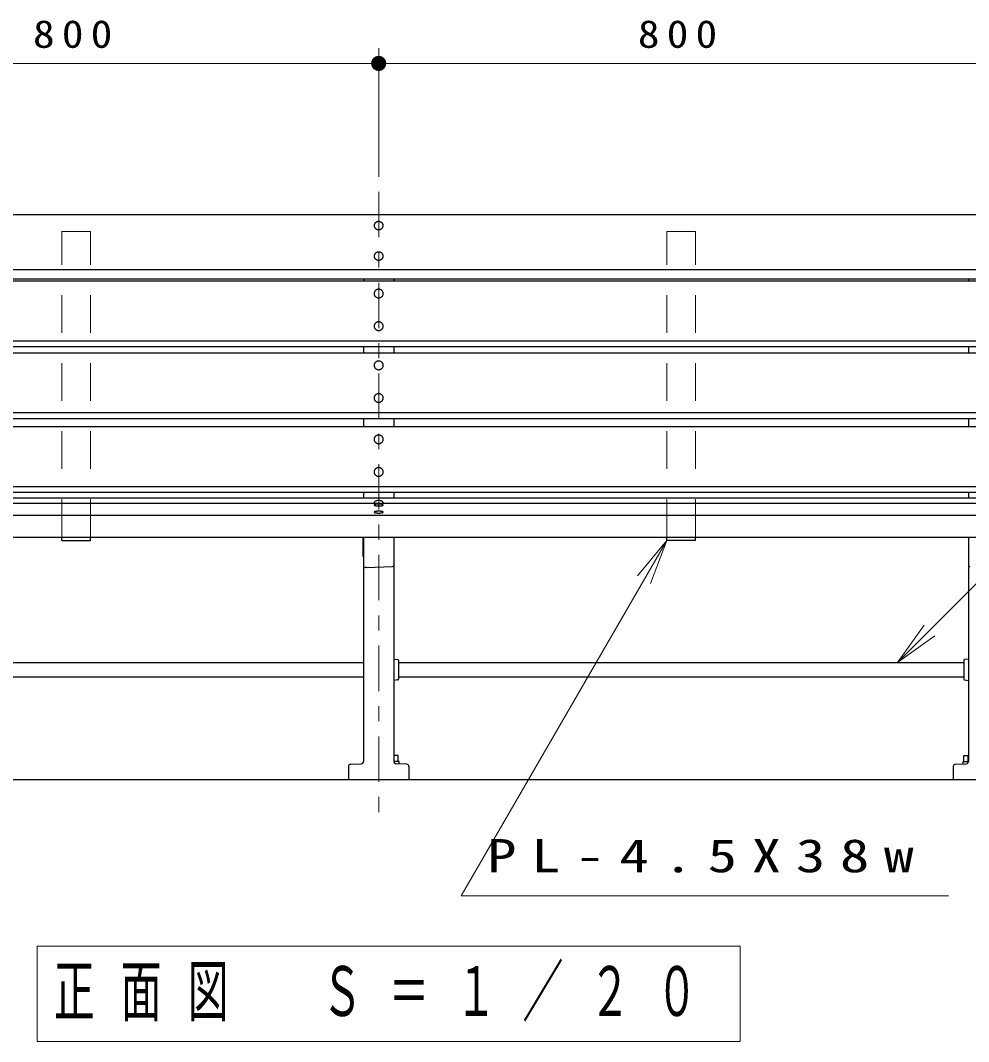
# Model space of a CAD drawing. Units: millimetres on the paper, scale 1:20. Extents: x -365 to 10, y -38 to 257.
# Drawn here: x -278.3 to -215.6, y 72.1 to 139.6 of the extents above; entities that cross this region are included whole.
import ezdxf

# ---------------------------------------------------------------- set-up
doc = ezdxf.new("R2010")
doc.units = ezdxf.units.MM
doc.linetypes.add('USER1', pattern=[4.5, 2.5, -2])
doc.linetypes.add('USER2', pattern=[6, 3, -1, 1, -1])
doc.layers.add('LY_1', color=4, linetype='Continuous', lineweight=25)
doc.styles.add('ＭＳ ゴシック', font='')
doc.styles.get('ＭＳ ゴシック').set_extended_font_data('MS Gothic')

# ---------------------------------------------------------------- blocks, each defined once
blk = doc.blocks.new('filled_dot')
at = {"color": 0, "linetype": 'Continuous', "lineweight": -2, "const_width": 1.25}
blk.add_lwpolyline([(-0.625, 0, 1), (0.625, 0, 1)], format="xyb", close=True, dxfattribs=at)

msp = doc.modelspace()

# ---------------------------------------------------------------- linework, layer by layer
at = {"layer": 'LY_1', "color": 7, "lineweight": 13}
for p, q in [((-254.596, 129.276), (-254.596, 137.776)), ((-294.596, 136.776), (-254.596, 136.776)), ((-254.596, 136.776), (-214.596, 136.776)), ((-237.481, 102.887), (-235.546, 105.234)), ((-235.546, 105.234), (-237.048, 102.637)), ((-235.546, 105.234), (-236.616, 102.387)), ((-220.297, 97.162), (-218.529, 99.637)), ((-220.297, 97.162), (-218.176, 99.283)), ((-217.822, 98.93), (-220.297, 97.162)), ((-230.69, 78.397), (-277.19, 78.397)), ((-277.19, 78.397), (-277.19, 72.097)), ((-230.69, 72.097), (-230.69, 78.397)), ((-277.19, 72.097), (-230.69, 72.097))]:
    msp.add_line(p, q, dxfattribs=at)
at = {"layer": 'LY_1', "color": 7, "linetype": 'USER2', "lineweight": 13}
msp.add_line((-254.596, 128.276), (-254.596, 86.345), dxfattribs=at)
at = {"layer": 'LY_1'}
for p, q in [((-299.346, 126.776), (-209.846, 126.776)), ((-299.346, 122.523), (-209.846, 122.523)), ((-299.346, 122.393), (-209.846, 122.393)), ((-255.596, 122.523), (-255.596, 122.393)), ((-253.596, 122.523), (-253.596, 122.393)), ((-215.596, 122.523), (-215.596, 122.393)), ((-299.346, 118.05), (-209.846, 118.05)), ((-299.346, 117.647), (-209.846, 117.647)), ((-255.596, 118.05), (-255.596, 117.647)), ((-253.596, 118.05), (-253.596, 117.647)), ((-215.596, 118.05), (-215.596, 117.647)), ((-299.346, 113.304), (-209.846, 113.304)), ((-299.346, 112.758), (-209.846, 112.758)), ((-255.596, 113.304), (-255.596, 112.758)), ((-253.596, 113.304), (-253.596, 112.758)), ((-215.596, 113.304), (-215.596, 112.758)), ((-299.346, 108.415), (-209.846, 108.415)), ((-299.346, 108.045), (-209.846, 108.045)), ((-255.596, 108.415), (-255.596, 108.045)), ((-253.596, 108.415), (-253.596, 108.045)), ((-215.596, 108.415), (-215.596, 108.045)), ((-299.346, 107.689), (-209.846, 107.689)), ((-299.346, 105.459), (-209.846, 105.459)), ((-255.646, 105.459), (-255.646, 104.185)), ((-255.596, 105.459), (-255.596, 90.619)), ((-253.596, 105.459), (-253.596, 90.619)), ((-215.596, 105.459), (-215.596, 90.619)), ((-255.646, 104.185), (-255.596, 104.183)), ((-255.396, 103.435), (-255.5, 103.439)), ((-255.396, 103.435), (-253.692, 103.503)), ((-253.596, 97.391), (-253.341, 97.364)), ((-253.296, 97.315), (-253.296, 96.055)), ((-215.896, 97.315), (-215.896, 96.055)), ((-215.596, 97.391), (-215.851, 97.364)), ((-293.296, 97.162), (-255.596, 97.162)), ((-253.296, 97.162), (-215.896, 97.162)), ((-293.296, 96.207), (-255.596, 96.207)), ((-253.341, 96.005), (-253.596, 95.978)), ((-253.296, 96.207), (-215.896, 96.207)), ((-215.851, 96.005), (-215.596, 95.978)), ((-256.596, 90.29), (-256.596, 89.435)), ((-256.452, 90.44), (-255.74, 90.469)), ((-252.74, 90.44), (-253.452, 90.469)), ((-252.596, 90.29), (-252.596, 89.435)), ((-216.596, 90.29), (-216.596, 89.435)), ((-216.452, 90.44), (-215.74, 90.469)), ((-305.63, 89.435), (-205.846, 89.435))]:
    msp.add_line(p, q, dxfattribs=at)
at = {"layer": 'LY_1', "color": 7, "linetype": 'USER1', "lineweight": 13}
for p, q in [((-275.546, 105.459), (-275.546, 125.655)), ((-275.546, 125.655), (-273.646, 125.655)), ((-273.646, 105.459), (-273.646, 125.655)), ((-235.546, 105.459), (-235.546, 125.655)), ((-233.646, 125.655), (-235.546, 125.655)), ((-233.646, 105.459), (-233.646, 125.655))]:
    msp.add_line(p, q, dxfattribs=at)
at = {"layer": 'LY_1', "color": 7}
for p, q in [((-299.096, 123.137), (-210.096, 123.137)), ((-299.096, 118.44), (-210.096, 118.44)), ((-299.096, 113.694), (-210.096, 113.694)), ((-299.096, 108.805), (-210.096, 108.805)), ((-299.096, 106.898), (-210.096, 106.898)), ((-275.546, 105.234), (-275.546, 105.459)), ((-273.646, 105.234), (-273.646, 105.459)), ((-235.546, 105.234), (-235.546, 105.459)), ((-233.646, 105.234), (-233.646, 105.459)), ((-275.546, 105.234), (-273.646, 105.234)), ((-233.646, 105.234), (-235.546, 105.234)), ((-253.297, 91.01), (-253.596, 91.01)), ((-253.246, 90.61), (-253.596, 90.61)), ((-253.572, 90.61), (-253.572, 91.01)), ((-253.297, 90.61), (-253.297, 91.01)), ((-253.246, 90.461), (-253.246, 90.61)), ((-215.946, 90.461), (-215.946, 90.61)), ((-215.946, 90.61), (-215.596, 90.61)), ((-215.894, 90.61), (-215.894, 91.01)), ((-215.894, 91.01), (-215.596, 91.01)), ((-215.62, 90.61), (-215.62, 91.01))]:
    msp.add_line(p, q, dxfattribs=at)
at = {"layer": 'LY_1'}
for points in [[(-254.296, 126.05), (-254.297, 126.073), (-254.3, 126.096), (-254.306, 126.119), (-254.314, 126.142), (-254.324, 126.163), (-254.336, 126.184), (-254.35, 126.204), (-254.366, 126.223), (-254.384, 126.24), (-254.403, 126.256), (-254.424, 126.27), (-254.446, 126.283), (-254.469, 126.293), (-254.493, 126.302), (-254.518, 126.309), (-254.544, 126.315), (-254.57, 126.318), (-254.596, 126.319), (-254.622, 126.318), (-254.648, 126.315), (-254.674, 126.309), (-254.699, 126.302), (-254.723, 126.293), (-254.746, 126.283), (-254.768, 126.27), (-254.789, 126.256), (-254.808, 126.24), (-254.826, 126.223), (-254.842, 126.204), (-254.856, 126.184), (-254.868, 126.163), (-254.878, 126.142), (-254.886, 126.119), (-254.891, 126.096), (-254.895, 126.073), (-254.896, 126.05), (-254.895, 126.026), (-254.891, 126.003), (-254.886, 125.98), (-254.878, 125.958), (-254.868, 125.936), (-254.856, 125.915), (-254.842, 125.895), (-254.826, 125.877), (-254.808, 125.86), (-254.789, 125.844), (-254.768, 125.829), (-254.746, 125.817), (-254.723, 125.806), (-254.699, 125.797), (-254.674, 125.79), (-254.648, 125.785), (-254.622, 125.782), (-254.596, 125.781), (-254.57, 125.782), (-254.544, 125.785), (-254.518, 125.79), (-254.493, 125.797), (-254.469, 125.806), (-254.446, 125.817), (-254.424, 125.829), (-254.403, 125.844), (-254.384, 125.86), (-254.366, 125.877), (-254.35, 125.895), (-254.336, 125.915), (-254.324, 125.936), (-254.314, 125.958), (-254.306, 125.98), (-254.3, 126.003), (-254.297, 126.026)], [(-254.296, 124.033), (-254.297, 124.057), (-254.3, 124.08), (-254.306, 124.103), (-254.314, 124.125), (-254.324, 124.147), (-254.336, 124.168), (-254.35, 124.187), (-254.366, 124.206), (-254.384, 124.223), (-254.403, 124.239), (-254.424, 124.253), (-254.446, 124.266), (-254.469, 124.277), (-254.493, 124.286), (-254.518, 124.293), (-254.544, 124.298), (-254.57, 124.301), (-254.596, 124.302), (-254.622, 124.301), (-254.648, 124.298), (-254.674, 124.293), (-254.699, 124.286), (-254.723, 124.277), (-254.746, 124.266), (-254.768, 124.253), (-254.789, 124.239), (-254.808, 124.223), (-254.826, 124.206), (-254.842, 124.187), (-254.856, 124.168), (-254.868, 124.147), (-254.878, 124.125), (-254.886, 124.103), (-254.891, 124.08), (-254.895, 124.057), (-254.896, 124.033), (-254.895, 124.01), (-254.891, 123.986), (-254.886, 123.964), (-254.878, 123.941), (-254.868, 123.919), (-254.856, 123.899), (-254.842, 123.879), (-254.826, 123.86), (-254.808, 123.843), (-254.789, 123.827), (-254.768, 123.813), (-254.746, 123.8), (-254.723, 123.789), (-254.699, 123.78), (-254.674, 123.773), (-254.648, 123.768), (-254.622, 123.765), (-254.596, 123.764), (-254.57, 123.765), (-254.544, 123.768), (-254.518, 123.773), (-254.493, 123.78), (-254.469, 123.789), (-254.446, 123.8), (-254.424, 123.813), (-254.403, 123.827), (-254.384, 123.843), (-254.366, 123.86), (-254.35, 123.879), (-254.336, 123.899), (-254.324, 123.919), (-254.314, 123.941), (-254.306, 123.964), (-254.3, 123.986), (-254.297, 124.01)], [(-254.296, 121.556), (-254.297, 121.581), (-254.3, 121.606), (-254.306, 121.63), (-254.314, 121.654), (-254.324, 121.678), (-254.336, 121.7), (-254.35, 121.721), (-254.366, 121.741), (-254.384, 121.759), (-254.403, 121.776), (-254.424, 121.792), (-254.446, 121.805), (-254.469, 121.817), (-254.493, 121.826), (-254.518, 121.834), (-254.544, 121.839), (-254.57, 121.843), (-254.596, 121.844), (-254.622, 121.843), (-254.648, 121.839), (-254.674, 121.834), (-254.699, 121.826), (-254.723, 121.817), (-254.746, 121.805), (-254.768, 121.792), (-254.789, 121.776), (-254.808, 121.759), (-254.826, 121.741), (-254.842, 121.721), (-254.856, 121.7), (-254.868, 121.678), (-254.878, 121.654), (-254.886, 121.63), (-254.891, 121.606), (-254.895, 121.581), (-254.896, 121.556), (-254.895, 121.531), (-254.891, 121.506), (-254.886, 121.482), (-254.878, 121.458), (-254.868, 121.434), (-254.856, 121.412), (-254.842, 121.391), (-254.826, 121.371), (-254.808, 121.353), (-254.789, 121.336), (-254.768, 121.32), (-254.746, 121.307), (-254.723, 121.295), (-254.699, 121.286), (-254.674, 121.278), (-254.648, 121.273), (-254.622, 121.269), (-254.596, 121.268), (-254.57, 121.269), (-254.544, 121.273), (-254.518, 121.278), (-254.493, 121.286), (-254.469, 121.295), (-254.446, 121.307), (-254.424, 121.32), (-254.403, 121.336), (-254.384, 121.353), (-254.366, 121.371), (-254.35, 121.391), (-254.336, 121.412), (-254.324, 121.434), (-254.314, 121.458), (-254.306, 121.482), (-254.3, 121.506), (-254.297, 121.531)], [(-254.296, 119.399), (-254.297, 119.424), (-254.3, 119.449), (-254.306, 119.473), (-254.314, 119.497), (-254.324, 119.52), (-254.336, 119.543), (-254.35, 119.564), (-254.366, 119.584), (-254.384, 119.602), (-254.403, 119.619), (-254.424, 119.634), (-254.446, 119.648), (-254.469, 119.659), (-254.493, 119.669), (-254.518, 119.677), (-254.544, 119.682), (-254.57, 119.685), (-254.596, 119.686), (-254.622, 119.685), (-254.648, 119.682), (-254.674, 119.677), (-254.699, 119.669), (-254.723, 119.659), (-254.746, 119.648), (-254.768, 119.634), (-254.789, 119.619), (-254.808, 119.602), (-254.826, 119.584), (-254.842, 119.564), (-254.856, 119.543), (-254.868, 119.52), (-254.878, 119.497), (-254.886, 119.473), (-254.891, 119.449), (-254.895, 119.424), (-254.896, 119.399), (-254.895, 119.374), (-254.891, 119.349), (-254.886, 119.324), (-254.878, 119.3), (-254.868, 119.277), (-254.856, 119.255), (-254.842, 119.234), (-254.826, 119.214), (-254.808, 119.195), (-254.789, 119.178), (-254.768, 119.163), (-254.746, 119.15), (-254.723, 119.138), (-254.699, 119.129), (-254.674, 119.121), (-254.648, 119.116), (-254.622, 119.112), (-254.596, 119.111), (-254.57, 119.112), (-254.544, 119.116), (-254.518, 119.121), (-254.493, 119.129), (-254.469, 119.138), (-254.446, 119.15), (-254.424, 119.163), (-254.403, 119.178), (-254.384, 119.195), (-254.366, 119.214), (-254.35, 119.234), (-254.336, 119.255), (-254.324, 119.277), (-254.314, 119.3), (-254.306, 119.324), (-254.3, 119.349), (-254.297, 119.374)], [(-254.296, 116.81), (-254.297, 116.835), (-254.3, 116.86), (-254.306, 116.885), (-254.314, 116.909), (-254.324, 116.932), (-254.336, 116.954), (-254.35, 116.975), (-254.366, 116.995), (-254.384, 117.014), (-254.403, 117.031), (-254.424, 117.046), (-254.446, 117.059), (-254.469, 117.071), (-254.493, 117.08), (-254.518, 117.088), (-254.544, 117.093), (-254.57, 117.097), (-254.596, 117.098), (-254.622, 117.097), (-254.648, 117.093), (-254.674, 117.088), (-254.699, 117.08), (-254.723, 117.071), (-254.746, 117.059), (-254.768, 117.046), (-254.789, 117.031), (-254.808, 117.014), (-254.826, 116.995), (-254.842, 116.975), (-254.856, 116.954), (-254.868, 116.932), (-254.878, 116.909), (-254.886, 116.885), (-254.891, 116.86), (-254.895, 116.835), (-254.896, 116.81), (-254.895, 116.785), (-254.891, 116.76), (-254.886, 116.736), (-254.878, 116.712), (-254.868, 116.689), (-254.856, 116.666), (-254.842, 116.645), (-254.826, 116.625), (-254.808, 116.607), (-254.789, 116.59), (-254.768, 116.575), (-254.746, 116.561), (-254.723, 116.55), (-254.699, 116.54), (-254.674, 116.532), (-254.648, 116.527), (-254.622, 116.524), (-254.596, 116.523), (-254.57, 116.524), (-254.544, 116.527), (-254.518, 116.532), (-254.493, 116.54), (-254.469, 116.55), (-254.446, 116.561), (-254.424, 116.575), (-254.403, 116.59), (-254.384, 116.607), (-254.366, 116.625), (-254.35, 116.645), (-254.336, 116.666), (-254.324, 116.689), (-254.314, 116.712), (-254.306, 116.736), (-254.3, 116.76), (-254.297, 116.785)], [(-254.296, 114.653), (-254.297, 114.678), (-254.3, 114.703), (-254.306, 114.727), (-254.314, 114.751), (-254.324, 114.775), (-254.336, 114.797), (-254.35, 114.818), (-254.366, 114.838), (-254.384, 114.856), (-254.403, 114.873), (-254.424, 114.889), (-254.446, 114.902), (-254.469, 114.914), (-254.493, 114.923), (-254.518, 114.931), (-254.544, 114.936), (-254.57, 114.939), (-254.596, 114.941), (-254.622, 114.939), (-254.648, 114.936), (-254.674, 114.931), (-254.699, 114.923), (-254.723, 114.914), (-254.746, 114.902), (-254.768, 114.889), (-254.789, 114.873), (-254.808, 114.856), (-254.826, 114.838), (-254.842, 114.818), (-254.856, 114.797), (-254.868, 114.775), (-254.878, 114.751), (-254.886, 114.727), (-254.891, 114.703), (-254.895, 114.678), (-254.896, 114.653), (-254.895, 114.628), (-254.891, 114.603), (-254.886, 114.579), (-254.878, 114.555), (-254.868, 114.531), (-254.856, 114.509), (-254.842, 114.488), (-254.826, 114.468), (-254.808, 114.45), (-254.789, 114.433), (-254.768, 114.417), (-254.746, 114.404), (-254.723, 114.392), (-254.699, 114.383), (-254.674, 114.375), (-254.648, 114.37), (-254.622, 114.366), (-254.596, 114.365), (-254.57, 114.366), (-254.544, 114.37), (-254.518, 114.375), (-254.493, 114.383), (-254.469, 114.392), (-254.446, 114.404), (-254.424, 114.417), (-254.403, 114.433), (-254.384, 114.45), (-254.366, 114.468), (-254.35, 114.488), (-254.336, 114.509), (-254.324, 114.531), (-254.314, 114.555), (-254.306, 114.579), (-254.3, 114.603), (-254.297, 114.628)], [(-254.296, 111.921), (-254.297, 111.946), (-254.3, 111.97), (-254.306, 111.995), (-254.314, 112.019), (-254.324, 112.042), (-254.336, 112.064), (-254.35, 112.085), (-254.366, 112.105), (-254.384, 112.124), (-254.403, 112.141), (-254.424, 112.156), (-254.446, 112.17), (-254.469, 112.181), (-254.493, 112.191), (-254.518, 112.198), (-254.544, 112.204), (-254.57, 112.207), (-254.596, 112.208), (-254.622, 112.207), (-254.648, 112.204), (-254.674, 112.198), (-254.699, 112.191), (-254.723, 112.181), (-254.746, 112.17), (-254.768, 112.156), (-254.789, 112.141), (-254.808, 112.124), (-254.826, 112.105), (-254.842, 112.085), (-254.856, 112.064), (-254.868, 112.042), (-254.878, 112.019), (-254.886, 111.995), (-254.891, 111.97), (-254.895, 111.946), (-254.896, 111.921), (-254.895, 111.895), (-254.891, 111.871), (-254.886, 111.846), (-254.878, 111.822), (-254.868, 111.799), (-254.856, 111.777), (-254.842, 111.756), (-254.826, 111.736), (-254.808, 111.717), (-254.789, 111.7), (-254.768, 111.685), (-254.746, 111.671), (-254.723, 111.66), (-254.699, 111.65), (-254.674, 111.643), (-254.648, 111.637), (-254.622, 111.634), (-254.596, 111.633), (-254.57, 111.634), (-254.544, 111.637), (-254.518, 111.643), (-254.493, 111.65), (-254.469, 111.66), (-254.446, 111.671), (-254.424, 111.685), (-254.403, 111.7), (-254.384, 111.717), (-254.366, 111.736), (-254.35, 111.756), (-254.336, 111.777), (-254.324, 111.799), (-254.314, 111.822), (-254.306, 111.846), (-254.3, 111.871), (-254.297, 111.895)], [(-254.296, 109.763), (-254.297, 109.788), (-254.3, 109.813), (-254.306, 109.838), (-254.314, 109.862), (-254.324, 109.885), (-254.336, 109.907), (-254.35, 109.928), (-254.366, 109.948), (-254.384, 109.967), (-254.403, 109.984), (-254.424, 109.999), (-254.446, 110.012), (-254.469, 110.024), (-254.493, 110.034), (-254.518, 110.041), (-254.544, 110.047), (-254.57, 110.05), (-254.596, 110.051), (-254.622, 110.05), (-254.648, 110.047), (-254.674, 110.041), (-254.699, 110.034), (-254.723, 110.024), (-254.746, 110.012), (-254.768, 109.999), (-254.789, 109.984), (-254.808, 109.967), (-254.826, 109.948), (-254.842, 109.928), (-254.856, 109.907), (-254.868, 109.885), (-254.878, 109.862), (-254.886, 109.838), (-254.891, 109.813), (-254.895, 109.788), (-254.896, 109.763), (-254.895, 109.738), (-254.891, 109.713), (-254.886, 109.689), (-254.878, 109.665), (-254.868, 109.642), (-254.856, 109.619), (-254.842, 109.598), (-254.826, 109.578), (-254.808, 109.56), (-254.789, 109.543), (-254.768, 109.528), (-254.746, 109.514), (-254.723, 109.503), (-254.699, 109.493), (-254.674, 109.485), (-254.648, 109.48), (-254.622, 109.477), (-254.596, 109.476), (-254.57, 109.477), (-254.544, 109.48), (-254.518, 109.485), (-254.493, 109.493), (-254.469, 109.503), (-254.446, 109.514), (-254.424, 109.528), (-254.403, 109.543), (-254.384, 109.56), (-254.366, 109.578), (-254.35, 109.598), (-254.336, 109.619), (-254.324, 109.642), (-254.314, 109.665), (-254.306, 109.689), (-254.3, 109.713), (-254.297, 109.738)], [(-254.296, 107.574), (-254.297, 107.579), (-254.3, 107.585), (-254.306, 107.59), (-254.314, 107.595), (-254.324, 107.6), (-254.336, 107.605), (-254.35, 107.61), (-254.366, 107.614), (-254.384, 107.618), (-254.403, 107.622), (-254.424, 107.625), (-254.446, 107.628), (-254.469, 107.63), (-254.493, 107.632), (-254.518, 107.634), (-254.544, 107.635), (-254.57, 107.636), (-254.596, 107.636), (-254.622, 107.636), (-254.648, 107.635), (-254.674, 107.634), (-254.699, 107.632), (-254.723, 107.63), (-254.746, 107.628), (-254.768, 107.625), (-254.789, 107.622), (-254.808, 107.618), (-254.826, 107.614), (-254.842, 107.61), (-254.856, 107.605), (-254.868, 107.6), (-254.878, 107.595), (-254.886, 107.59), (-254.891, 107.585), (-254.895, 107.579), (-254.896, 107.574), (-254.895, 107.568), (-254.891, 107.563), (-254.886, 107.558), (-254.878, 107.552), (-254.868, 107.547), (-254.856, 107.543), (-254.842, 107.538), (-254.826, 107.534), (-254.808, 107.53), (-254.789, 107.526), (-254.768, 107.523), (-254.746, 107.52), (-254.723, 107.517), (-254.699, 107.515), (-254.674, 107.513), (-254.648, 107.512), (-254.622, 107.512), (-254.596, 107.511), (-254.57, 107.512), (-254.544, 107.512), (-254.518, 107.513), (-254.493, 107.515), (-254.469, 107.517), (-254.446, 107.52), (-254.424, 107.523), (-254.403, 107.526), (-254.384, 107.53), (-254.366, 107.534), (-254.35, 107.538), (-254.336, 107.543), (-254.324, 107.547), (-254.314, 107.552), (-254.306, 107.558), (-254.3, 107.563), (-254.297, 107.568)], [(-254.296, 107.106), (-254.297, 107.111), (-254.3, 107.117), (-254.306, 107.122), (-254.314, 107.127), (-254.324, 107.132), (-254.336, 107.137), (-254.35, 107.142), (-254.366, 107.146), (-254.384, 107.15), (-254.403, 107.154), (-254.424, 107.157), (-254.446, 107.16), (-254.469, 107.162), (-254.493, 107.165), (-254.518, 107.166), (-254.544, 107.167), (-254.57, 107.168), (-254.596, 107.168), (-254.622, 107.168), (-254.648, 107.167), (-254.674, 107.166), (-254.699, 107.165), (-254.723, 107.162), (-254.746, 107.16), (-254.768, 107.157), (-254.789, 107.154), (-254.808, 107.15), (-254.826, 107.146), (-254.842, 107.142), (-254.856, 107.137), (-254.868, 107.132), (-254.878, 107.127), (-254.886, 107.122), (-254.891, 107.117), (-254.895, 107.111), (-254.896, 107.106), (-254.895, 107.1), (-254.891, 107.095), (-254.886, 107.09), (-254.878, 107.085), (-254.868, 107.08), (-254.856, 107.075), (-254.842, 107.07), (-254.826, 107.066), (-254.808, 107.062), (-254.789, 107.058), (-254.768, 107.055), (-254.746, 107.052), (-254.723, 107.049), (-254.699, 107.047), (-254.674, 107.046), (-254.648, 107.045), (-254.622, 107.044), (-254.596, 107.044), (-254.57, 107.044), (-254.544, 107.045), (-254.518, 107.046), (-254.493, 107.047), (-254.469, 107.049), (-254.446, 107.052), (-254.424, 107.055), (-254.403, 107.058), (-254.384, 107.062), (-254.366, 107.066), (-254.35, 107.07), (-254.336, 107.075), (-254.324, 107.08), (-254.314, 107.085), (-254.306, 107.09), (-254.3, 107.095), (-254.297, 107.1)]]:
    msp.add_lwpolyline(points, close=True, dxfattribs=at)
at = {"layer": 'LY_1', "color": 7, "lineweight": 13}
for points in [[(-220.297, 97.162), (-206.155, 111.304), (-173.131, 111.304)], [(-235.546, 105.234), (-249.149, 81.723), (-216.916, 81.723)]]:
    msp.add_lwpolyline(points, dxfattribs=at)
at = {"layer": 'LY_1'}
msp.add_lwpolyline([(-254.302, 107.689), (-254.297, 107.709), (-254.297, 107.73), (-254.302, 107.751), (-254.314, 107.771), (-254.33, 107.79), (-254.351, 107.808), (-254.378, 107.824), (-254.408, 107.839), (-254.441, 107.851), (-254.478, 107.86), (-254.516, 107.867), (-254.557, 107.871), (-254.598, 107.873), (-254.638, 107.871), (-254.679, 107.867), (-254.717, 107.86), (-254.753, 107.85), (-254.787, 107.838), (-254.817, 107.823), (-254.842, 107.807), (-254.863, 107.789), (-254.879, 107.77), (-254.89, 107.749), (-254.895, 107.729), (-254.895, 107.709), (-254.89, 107.689)], dxfattribs=at)
for centre, radius, start, end in [((-255.496, 103.539), 0.1, 179.99992, 267.70932), ((-253.696, 103.603), 0.1, 272.29054, 359.99996), ((-215.496, 103.603), 0.1, 180, 267.70943), ((-253.346, 97.315), 0.05, 0, 83.99099), ((-215.846, 97.315), 0.05, 96.00898, 179.99996), ((-253.346, 96.055), 0.05, 276.009, 0), ((-215.846, 96.055), 0.05, 179.99996, 263.99096), ((-255.746, 90.619), 0.15, 272.29, 0), ((-253.446, 90.619), 0.15, 179.99996, 267.70997), ((-215.746, 90.619), 0.15, 272.28999, 0), ((-256.446, 90.29), 0.15, 92.29005, 179.99996), ((-252.746, 90.29), 0.15, 0, 87.70991), ((-216.446, 90.29), 0.15, 92.29005, 179.99996)]:
    msp.add_arc(centre, radius, start, end, dxfattribs=at)

# ---------------------------------------------------------------- block references
at = {"layer": 'LY_1', "color": 7, "lineweight": 13, "xscale": 0.4, "yscale": 0.4, "rotation": 180}
msp.add_blockref('filled_dot', (-254.596, 136.776), dxfattribs=at)

# ---------------------------------------------------------------- texts
at = {"layer": 'LY_1', "color": 7, "style": 'ＭＳ ゴシック'}
for s, insert, char_height, attachment_point in [('\\T1.33;\\W1.15;800', (-274.596, 137.776), 1.833, 8), ('\\T1.33;\\W1.15;800', (-234.596, 137.776), 1.833, 8), ('\\T1.5;\\W1.3;PL-4.5X38w', (-247.429, 84.373), 2.199, 4), ('\\T1.64;\\W0.6;正面図\u3000Ｓ＝１／２０', (-253.94, 75.247), 3.299, 5)]:
    msp.add_mtext(s, dxfattribs=dict(at, insert=insert, char_height=char_height, attachment_point=attachment_point))

doc.saveas('drawing.dxf')
